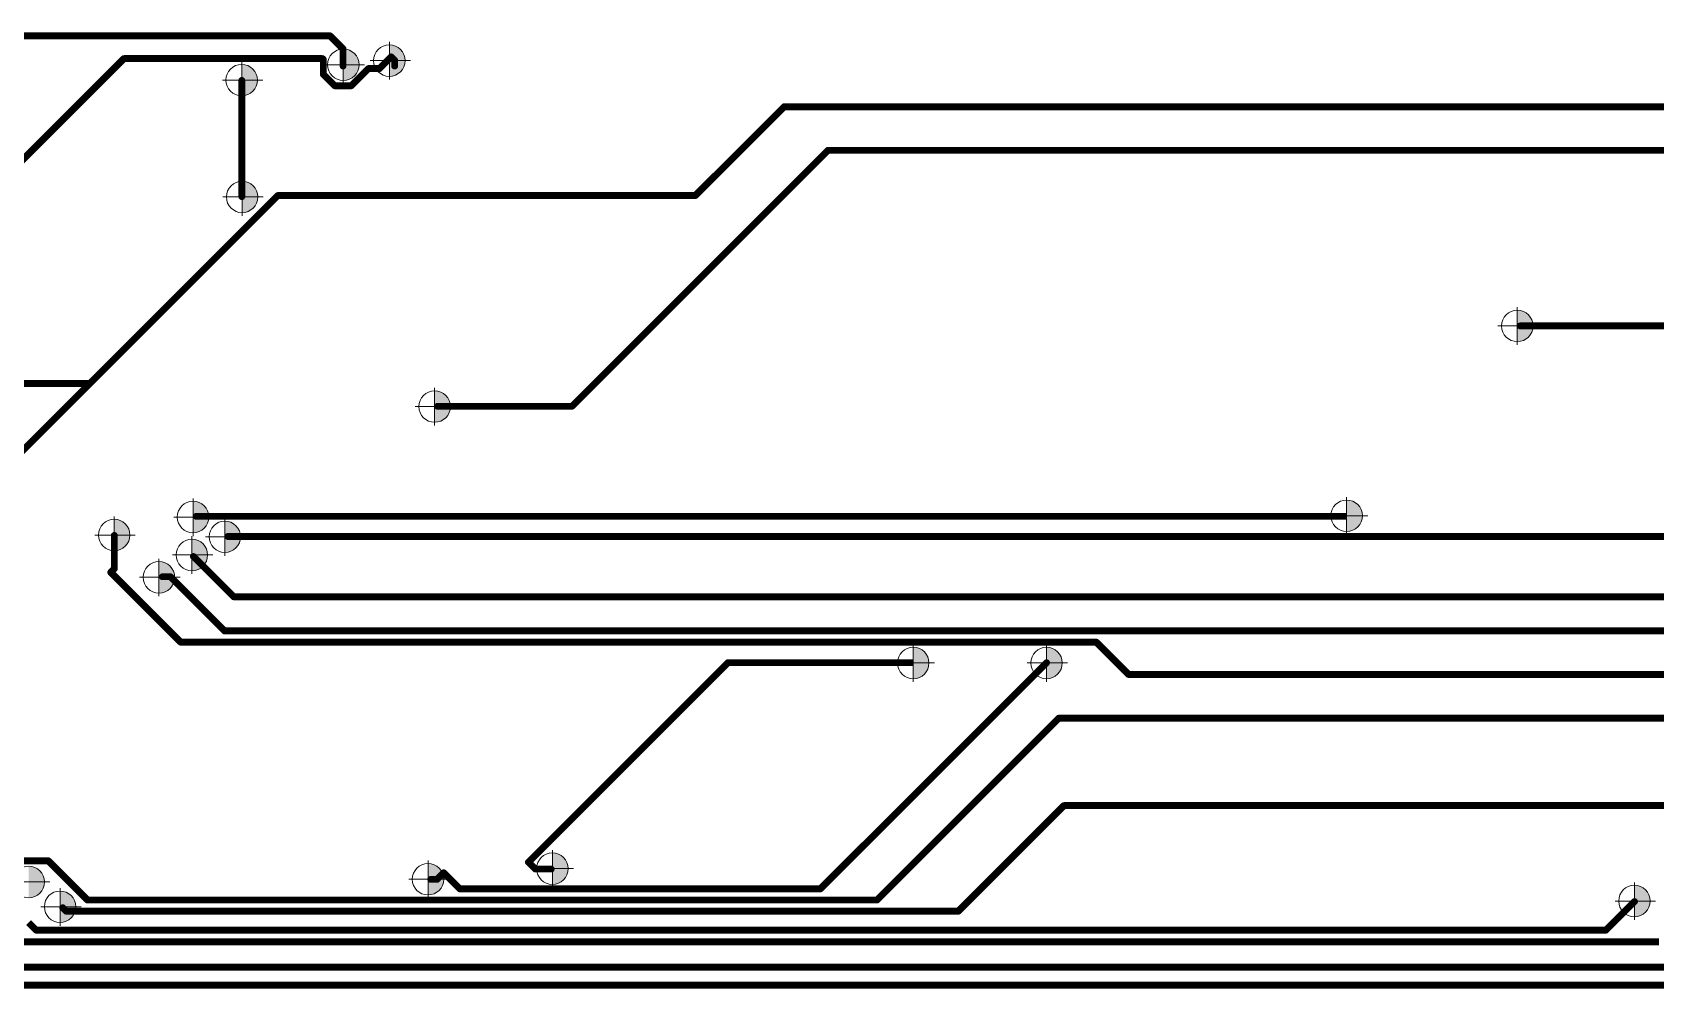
# Model space of a CAD drawing. Header units: millimetres. Extents: x -578 to 740, y 82 to 629.
# Drawn here: x 580.9 to 675.3, y 373.6 to 429.2 of the extents above; entities that cross this region are included whole.
import ezdxf

# ---------------------------------------------------------------- set-up
doc = ezdxf.new("R2010")
doc.units = ezdxf.units.MM
doc.header["$LTSCALE"] = 0.5
doc.layers.get('0').update_dxf_attribs({"lineweight": 60})
doc.layers.add('СПЛТОНК', color=7, linetype='Continuous', lineweight=20)

msp = doc.modelspace()

# ---------------------------------------------------------------- hatches: boundary and pattern name
at = {"lineweight": 0}
h = msp.add_hatch(color=256, dxfattribs=at)
h.dxf.hatch_style = 1
h.paths.add_polyline_path([(601.676, 428.508), (601.676, 427.593), (602.591, 427.593, 0.414214)])
h.paths.add_polyline_path([(602.591, 427.593), (601.676, 427.593), (601.676, 426.678, 0.414214)])
h = msp.add_hatch(color=256, dxfattribs=at)
h.dxf.hatch_style = 1
h.paths.add_polyline_path([(599, 428.269), (599, 427.354), (599.915, 427.354, 0.414214)])
h.paths.add_polyline_path([(599.915, 427.354), (599, 427.354), (599, 426.439, 0.414214)])
h = msp.add_hatch(color=256, dxfattribs=at)
h.dxf.hatch_style = 1
h.paths.add_polyline_path([(593.091, 427.372), (593.091, 426.457), (594.005, 426.457, 0.414214)])
h.paths.add_polyline_path([(594.005, 426.457), (593.091, 426.457), (593.091, 425.542, 0.414214)])
h = msp.add_hatch(color=256, dxfattribs=at)
h.dxf.hatch_style = 1
h.paths.add_polyline_path([(593.117, 420.58), (593.117, 419.665), (594.032, 419.665, 0.414214)])
h.paths.add_polyline_path([(594.032, 419.665), (593.117, 419.665), (593.117, 418.75, 0.414214)])
h = msp.add_hatch(color=256, dxfattribs=at)
h.dxf.hatch_style = 1
h.paths.add_polyline_path([(667.256, 413.082), (667.256, 412.167), (668.171, 412.167, 0.414214)])
h.paths.add_polyline_path([(668.171, 412.167), (667.256, 412.167), (667.256, 411.252, 0.414214)])
h = msp.add_hatch(color=256, dxfattribs=at)
h.dxf.hatch_style = 1
h.paths.add_polyline_path([(604.309, 408.392), (604.309, 407.477), (605.224, 407.477, 0.414214)])
h.paths.add_polyline_path([(605.224, 407.477), (604.309, 407.477), (604.309, 406.562, 0.414214)])
h = msp.add_hatch(color=256, dxfattribs=at)
h.dxf.hatch_style = 1
h.paths.add_polyline_path([(657.336, 402.04), (657.336, 401.125), (658.251, 401.125, 0.414214)])
h.paths.add_polyline_path([(658.251, 401.125), (657.336, 401.125), (657.336, 400.21, 0.414214)])
h = msp.add_hatch(color=256, dxfattribs=at)
h.dxf.hatch_style = 1
h.paths.add_polyline_path([(590.263, 401.965), (590.263, 401.051), (591.178, 401.051, 0.414214)])
h.paths.add_polyline_path([(591.178, 401.051), (590.263, 401.051), (590.263, 400.136, 0.414214)])
h = msp.add_hatch(color=256, dxfattribs=at)
h.dxf.hatch_style = 1
h.paths.add_polyline_path([(585.676, 400.921), (585.676, 400.006), (586.591, 400.006, 0.414214)])
h.paths.add_polyline_path([(586.591, 400.006), (585.676, 400.006), (585.676, 399.091, 0.414214)])
h = msp.add_hatch(color=256, dxfattribs=at)
h.dxf.hatch_style = 1
h.paths.add_polyline_path([(592.11, 400.817), (592.11, 399.902), (593.025, 399.902, 0.414214)])
h.paths.add_polyline_path([(593.025, 399.902), (592.11, 399.902), (592.11, 398.987, 0.414214)])
h = msp.add_hatch(color=256, dxfattribs=at)
h.dxf.hatch_style = 1
h.paths.add_polyline_path([(590.194, 399.761), (590.194, 398.846), (591.109, 398.846, 0.414214)])
h.paths.add_polyline_path([(591.109, 398.846), (590.194, 398.846), (590.194, 397.931, 0.414214)])
h = msp.add_hatch(color=256, dxfattribs=at)
h.dxf.hatch_style = 1
h.paths.add_polyline_path([(588.278, 398.462), (588.278, 397.547), (589.192, 397.547, 0.414214)])
h.paths.add_polyline_path([(589.192, 397.547), (588.278, 397.547), (588.278, 396.632, 0.414214)])
h = msp.add_hatch(color=256, dxfattribs=at)
h.dxf.hatch_style = 1
h.paths.add_polyline_path([(632.137, 393.479), (632.137, 392.564), (633.052, 392.564, 0.414214)])
h.paths.add_polyline_path([(633.052, 392.564), (632.137, 392.564), (632.137, 391.649, 0.414214)])
h = msp.add_hatch(color=256, dxfattribs=at)
h.dxf.hatch_style = 1
h.paths.add_polyline_path([(639.885, 393.479), (639.885, 392.564), (640.8, 392.564, 0.414214)])
h.paths.add_polyline_path([(640.8, 392.564), (639.885, 392.564), (639.885, 391.649, 0.414214)])
h = msp.add_hatch(color=256, dxfattribs=at)
h.dxf.hatch_style = 1
h.paths.add_polyline_path([(611.155, 381.519), (611.155, 380.604), (612.07, 380.604, 0.414214)])
h.paths.add_polyline_path([(612.07, 380.604), (611.155, 380.604), (611.155, 379.689, 0.414214)])
h = msp.add_hatch(color=256, dxfattribs=at)
h.dxf.hatch_style = 1
h.paths.add_polyline_path([(580.712, 380.744), (580.712, 379.829), (581.627, 379.829, 0.414214)])
h.paths.add_polyline_path([(581.627, 379.829), (580.712, 379.829), (580.712, 378.914, 0.414214)])
h = msp.add_hatch(color=256, dxfattribs=at)
h.dxf.hatch_style = 1
h.paths.add_polyline_path([(603.926, 380.905), (603.926, 379.99), (604.841, 379.99, 0.414214)])
h.paths.add_polyline_path([(604.841, 379.99), (603.926, 379.99), (603.926, 379.075, 0.414214)])
h = msp.add_hatch(color=256, dxfattribs=at)
h.dxf.hatch_style = 1
h.paths.add_polyline_path([(674.069, 379.637), (674.069, 378.722), (674.984, 378.722, 0.414214)])
h.paths.add_polyline_path([(674.984, 378.722), (674.069, 378.722), (674.069, 377.807, 0.414214)])
h = msp.add_hatch(color=256, dxfattribs=at)
h.dxf.hatch_style = 1
h.paths.add_polyline_path([(582.532, 379.302), (582.532, 378.387), (583.447, 378.387, 0.414214)])
h.paths.add_polyline_path([(583.447, 378.387), (582.532, 378.387), (582.532, 377.472, 0.414214)])

# ---------------------------------------------------------------- linework, layer by layer
at = {"const_width": 0.4}
for points in [[(598.23, 429.03), (563.412, 429.03)], [(598.984, 428.276), (598.23, 429.03)], [(598.984, 427.281), (598.984, 428.276)], [(586.241, 427.71), (574.964, 416.432)], [(597.784, 427.71), (586.241, 427.71)], [(597.834, 427.66), (597.784, 427.71)], [(597.834, 426.804), (597.834, 427.66)], [(601.784, 427.809), (601.105, 427.131)], [(601.984, 427.609), (601.784, 427.809)], [(601.984, 427.281), (601.984, 427.609)], [(593.099, 419.683), (593.099, 426.44)], [(598.508, 426.131), (597.834, 426.804)], [(600.46, 427.131), (599.46, 426.131)], [(601.105, 427.131), (600.46, 427.131)], [(599.46, 426.131), (598.508, 426.131)], [(624.63, 424.911), (619.464, 419.745)], [(690.904, 424.911), (624.63, 424.911)], [(627.175, 422.376), (624.544, 419.745)], [(693.449, 422.376), (627.175, 422.376)], [(595.193, 419.745), (584.26, 408.812)], [(619.464, 419.745), (595.193, 419.745)], [(624.544, 419.745), (612.29, 407.491)], [(693.49, 412.165), (667.42, 412.165)], [(584.26, 408.812), (543.62, 408.812)], [(584.26, 408.812), (579.637, 404.189)], [(612.29, 407.491), (604.478, 407.491)], [(657.31, 401.09), (590.449, 401.09)], [(585.684, 398.044), (585.684, 399.981)], [(687.384, 399.922), (592.284, 399.922)], [(592.621, 396.417), (590.284, 398.754)], [(585.684, 398.044), (585.479, 397.839)], [(589.543, 393.775), (585.479, 397.839)], [(588.938, 397.581), (588.484, 397.581)], [(592.088, 394.431), (588.938, 397.581)], [(693.998, 396.417), (592.621, 396.417)], [(690.904, 394.431), (592.088, 394.431)], [(642.782, 393.775), (589.543, 393.775)], [(644.661, 391.896), (642.782, 393.775)], [(621.361, 392.581), (609.762, 380.981)], [(632.114, 392.581), (621.361, 392.581)], [(639.886, 392.581), (626.736, 379.431)], [(695.41, 391.896), (644.661, 391.896)], [(640.592, 389.351), (630.022, 378.781)], [(690.904, 389.351), (640.592, 389.351)], [(640.897, 384.271), (634.757, 378.131)], [(690.904, 384.271), (640.897, 384.271)], [(581.845, 381.061), (572.155, 381.061)], [(584.125, 378.781), (581.845, 381.061)], [(604.834, 380.364), (604.451, 379.981)], [(605.767, 379.431), (604.834, 380.364)], [(610.162, 380.581), (609.762, 380.981)], [(611.084, 380.581), (610.162, 380.581)], [(604.451, 379.981), (604.084, 379.981)], [(626.736, 379.431), (605.767, 379.431)], [(582.886, 378.131), (582.685, 378.332)], [(630.022, 378.781), (584.125, 378.781)], [(674.074, 378.688), (672.413, 377.027)], [(581.146, 377.027), (580.704, 377.468)], [(634.757, 378.131), (582.886, 378.131)], [(675.497, 376.351), (573.389, 376.351)], [(672.413, 377.027), (581.146, 377.027)], [(679.154, 374.878), (574.811, 374.878)], [(685.546, 373.833), (575.646, 373.833)]]:
    msp.add_lwpolyline(points, dxfattribs=at)
at = {"const_width": 0.2}
for points in [[(598.33, 429.03, -1), (598.13, 429.03, -1)], [(598.33, 429.03, -1), (598.13, 429.03, -1)], [(599.084, 428.276, -1), (598.884, 428.276, -1)], [(599.084, 428.276, -1), (598.884, 428.276, -1)], [(586.341, 427.71, -1), (586.141, 427.71, -1)], [(586.341, 427.71, -1), (586.141, 427.71, -1)], [(597.884, 427.71, -1), (597.684, 427.71, -1)], [(597.884, 427.71, -1), (597.684, 427.71, -1)], [(597.934, 427.66, -1), (597.734, 427.66, -1)], [(597.934, 427.66, -1), (597.734, 427.66, -1)], [(601.884, 427.809, -1), (601.684, 427.809, -1)], [(601.884, 427.809, -1), (601.684, 427.809, -1)], [(602.084, 427.609, -1), (601.884, 427.609, -1)], [(602.084, 427.609, -1), (601.884, 427.609, -1)], [(593.199, 426.44, -1), (592.999, 426.44, -1)], [(597.934, 426.804, -1), (597.734, 426.804, -1)], [(597.934, 426.804, -1), (597.734, 426.804, -1)], [(599.084, 427.281, -1), (598.884, 427.281, -1)], [(600.56, 427.131, -1), (600.36, 427.131, -1)], [(600.56, 427.131, -1), (600.36, 427.131, -1)], [(601.205, 427.131, -1), (601.005, 427.131, -1)], [(601.205, 427.131, -1), (601.005, 427.131, -1)], [(602.084, 427.281, -1), (601.884, 427.281, -1)], [(598.608, 426.131, -1), (598.408, 426.131, -1)], [(598.608, 426.131, -1), (598.408, 426.131, -1)], [(599.56, 426.131, -1), (599.36, 426.131, -1)], [(599.56, 426.131, -1), (599.36, 426.131, -1)], [(624.73, 424.911, -1), (624.53, 424.911, -1)], [(624.73, 424.911, -1), (624.53, 424.911, -1)], [(627.275, 422.376, -1), (627.075, 422.376, -1)], [(627.275, 422.376, -1), (627.075, 422.376, -1)], [(593.199, 419.683, -1), (592.999, 419.683, -1)], [(595.293, 419.745, -1), (595.093, 419.745, -1)], [(595.293, 419.745, -1), (595.093, 419.745, -1)], [(619.564, 419.745, -1), (619.364, 419.745, -1)], [(619.564, 419.745, -1), (619.364, 419.745, -1)], [(624.644, 419.745, -1), (624.444, 419.745, -1)], [(624.644, 419.745, -1), (624.444, 419.745, -1)], [(667.52, 412.165, -1), (667.32, 412.165, -1)], [(584.36, 408.812, -1), (584.16, 408.812, -1)], [(584.36, 408.812, -1), (584.16, 408.812, -1)], [(584.36, 408.812, -1), (584.16, 408.812, -1)], [(604.578, 407.491, -1), (604.378, 407.491, -1)], [(612.39, 407.491, -1), (612.19, 407.491, -1)], [(612.39, 407.491, -1), (612.19, 407.491, -1)], [(590.549, 401.09, -1), (590.349, 401.09, -1)], [(585.784, 399.981, -1), (585.584, 399.981, -1)], [(592.384, 399.922, -1), (592.184, 399.922, -1)], [(590.384, 398.754, -1), (590.184, 398.754, -1)], [(585.579, 397.839, -1), (585.379, 397.839, -1)], [(585.579, 397.839, -1), (585.379, 397.839, -1)], [(585.784, 398.044, -1), (585.584, 398.044, -1)], [(585.784, 398.044, -1), (585.584, 398.044, -1)], [(588.584, 397.581, -1), (588.384, 397.581, -1)], [(589.038, 397.581, -1), (588.838, 397.581, -1)], [(589.038, 397.581, -1), (588.838, 397.581, -1)], [(592.721, 396.417, -1), (592.521, 396.417, -1)], [(592.721, 396.417, -1), (592.521, 396.417, -1)], [(592.188, 394.431, -1), (591.988, 394.431, -1)], [(592.188, 394.431, -1), (591.988, 394.431, -1)], [(589.643, 393.775, -1), (589.443, 393.775, -1)], [(589.643, 393.775, -1), (589.443, 393.775, -1)], [(642.882, 393.775, -1), (642.682, 393.775, -1)], [(642.882, 393.775, -1), (642.682, 393.775, -1)], [(621.461, 392.581, -1), (621.261, 392.581, -1)], [(621.461, 392.581, -1), (621.261, 392.581, -1)], [(639.986, 392.581, -1), (639.786, 392.581, -1)], [(644.761, 391.896, -1), (644.561, 391.896, -1)], [(644.761, 391.896, -1), (644.561, 391.896, -1)], [(640.692, 389.351, -1), (640.492, 389.351, -1)], [(640.692, 389.351, -1), (640.492, 389.351, -1)], [(640.997, 384.271, -1), (640.797, 384.271, -1)], [(640.997, 384.271, -1), (640.797, 384.271, -1)], [(581.945, 381.061, -1), (581.745, 381.061, -1)], [(581.945, 381.061, -1), (581.745, 381.061, -1)], [(604.934, 380.364, -1), (604.734, 380.364, -1)], [(604.934, 380.364, -1), (604.734, 380.364, -1)], [(609.862, 380.981, -1), (609.662, 380.981, -1)], [(609.862, 380.981, -1), (609.662, 380.981, -1)], [(610.262, 380.581, -1), (610.062, 380.581, -1)], [(610.262, 380.581, -1), (610.062, 380.581, -1)], [(611.184, 380.581, -1), (610.984, 380.581, -1)], [(604.184, 379.981, -1), (603.984, 379.981, -1)], [(604.551, 379.981, -1), (604.351, 379.981, -1)], [(604.551, 379.981, -1), (604.351, 379.981, -1)], [(605.867, 379.431, -1), (605.667, 379.431, -1)], [(605.867, 379.431, -1), (605.667, 379.431, -1)], [(626.836, 379.431, -1), (626.636, 379.431, -1)], [(626.836, 379.431, -1), (626.636, 379.431, -1)], [(582.785, 378.332, -1), (582.585, 378.332, -1)], [(584.225, 378.781, -1), (584.025, 378.781, -1)], [(584.225, 378.781, -1), (584.025, 378.781, -1)], [(630.122, 378.781, -1), (629.922, 378.781, -1)], [(630.122, 378.781, -1), (629.922, 378.781, -1)], [(674.174, 378.688, -1), (673.974, 378.688, -1)], [(582.986, 378.131, -1), (582.786, 378.131, -1)], [(582.986, 378.131, -1), (582.786, 378.131, -1)], [(634.857, 378.131, -1), (634.657, 378.131, -1)], [(634.857, 378.131, -1), (634.657, 378.131, -1)], [(581.246, 377.027, -1), (581.046, 377.027, -1)], [(581.246, 377.027, -1), (581.046, 377.027, -1)], [(672.513, 377.027, -1), (672.313, 377.027, -1)], [(672.513, 377.027, -1), (672.313, 377.027, -1)]]:
    msp.add_lwpolyline(points, format="xyb", close=True, dxfattribs=at)
at = {"lineweight": 0}
for centre in [(601.676, 427.593), (599, 427.354), (593.091, 426.457), (593.117, 419.665), (667.256, 412.167), (604.309, 407.477), (657.336, 401.125), (590.263, 401.051), (585.676, 400.006), (592.11, 399.902), (590.194, 398.846), (588.278, 397.547), (632.137, 392.564), (639.885, 392.564), (611.155, 380.604), (580.712, 379.829), (603.926, 379.99), (674.069, 378.722), (582.532, 378.387)]:
    msp.add_circle(centre, 0.915, dxfattribs=at)
at = {"layer": 'СПЛТОНК', "lineweight": 0}
for p, q in [((601.676, 428.677), (601.676, 426.49)), ((593.091, 427.541), (593.091, 425.354)), ((599, 428.437), (599, 426.251)), ((602.904, 427.593), (600.551, 427.593)), ((600.551, 427.593), (601.676, 427.593)), ((600.227, 427.354), (597.874, 427.354)), ((597.874, 427.354), (599, 427.354)), ((594.318, 426.457), (591.965, 426.457)), ((591.965, 426.457), (593.091, 426.457)), ((593.117, 420.748), (593.117, 418.562)), ((594.344, 419.665), (591.991, 419.665)), ((591.991, 419.665), (593.117, 419.665)), ((667.256, 413.25), (667.256, 411.064)), ((668.484, 412.167), (666.131, 412.167)), ((666.131, 412.167), (667.256, 412.167)), ((604.309, 408.56), (604.309, 406.374)), ((605.536, 407.477), (603.183, 407.477)), ((603.183, 407.477), (604.309, 407.477)), ((590.263, 402.134), (590.263, 399.948)), ((657.336, 402.208), (657.336, 400.022)), ((585.676, 401.09), (585.676, 398.903)), ((658.563, 401.125), (656.21, 401.125)), ((656.21, 401.125), (657.336, 401.125)), ((591.491, 401.051), (589.138, 401.051)), ((589.138, 401.051), (590.263, 401.051)), ((592.11, 400.985), (592.11, 398.799)), ((586.904, 400.006), (584.551, 400.006)), ((584.551, 400.006), (585.676, 400.006)), ((590.194, 399.93), (590.194, 397.743)), ((593.337, 399.902), (590.984, 399.902)), ((590.984, 399.902), (592.11, 399.902)), ((588.278, 398.63), (588.278, 396.444)), ((591.421, 398.846), (589.068, 398.846)), ((589.068, 398.846), (590.194, 398.846)), ((589.505, 397.547), (587.152, 397.547)), ((587.152, 397.547), (588.278, 397.547)), ((632.137, 393.648), (632.137, 391.461)), ((639.885, 393.648), (639.885, 391.461)), ((633.365, 392.564), (631.012, 392.564)), ((631.012, 392.564), (632.137, 392.564)), ((641.113, 392.564), (638.76, 392.564)), ((638.76, 392.564), (639.885, 392.564)), ((611.155, 381.688), (611.155, 379.501)), ((603.926, 381.074), (603.926, 378.887)), ((612.382, 380.604), (610.029, 380.604)), ((610.029, 380.604), (611.155, 380.604)), ((581.94, 379.829), (579.587, 379.829)), ((582.532, 379.47), (582.532, 377.284)), ((605.154, 379.99), (602.801, 379.99)), ((602.801, 379.99), (603.926, 379.99)), ((674.069, 379.805), (674.069, 377.619)), ((675.297, 378.722), (672.944, 378.722)), ((672.944, 378.722), (674.069, 378.722)), ((583.759, 378.387), (581.406, 378.387)), ((581.406, 378.387), (582.532, 378.387))]:
    msp.add_line(p, q, dxfattribs=at)

doc.saveas('drawing.dxf')
